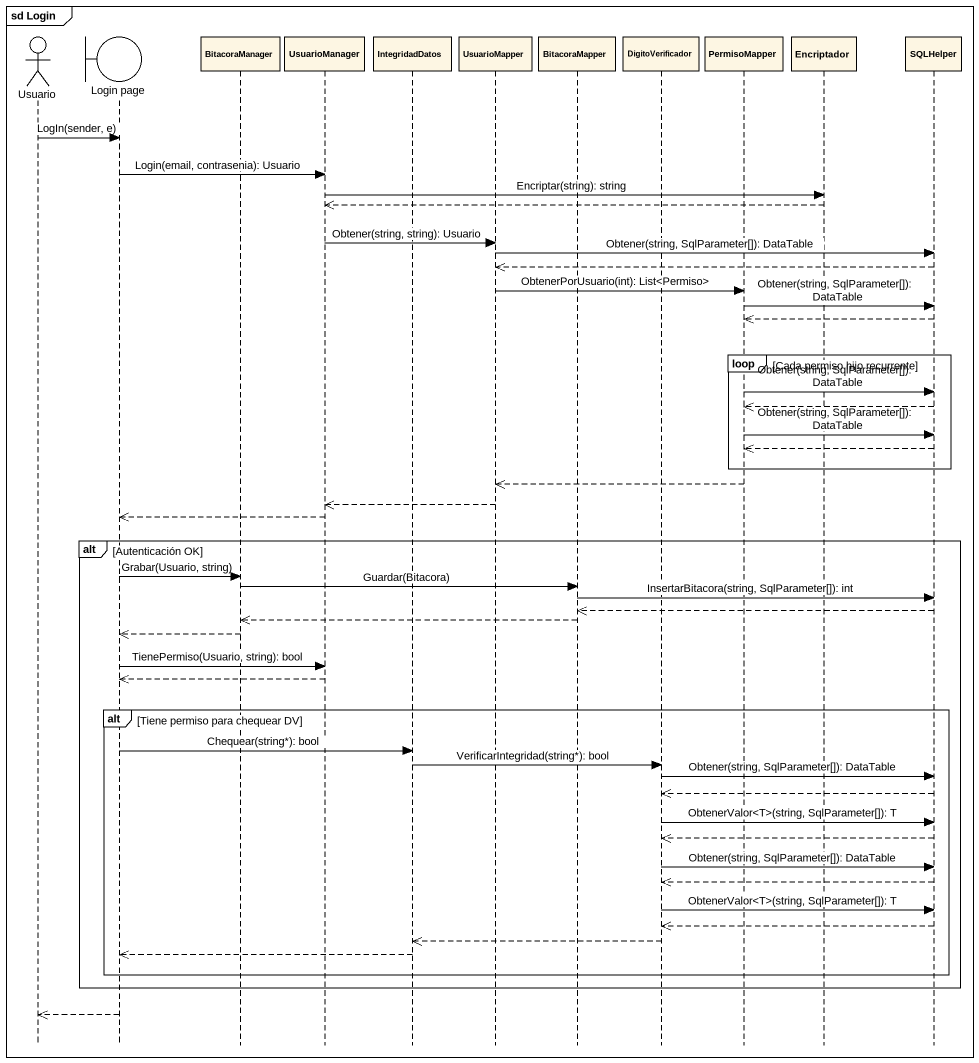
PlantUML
@startuml
mainframe sd Login
hide footbox
actor Usuario
boundary "Login page" as Login_page
participant BitacoraManager
participant UsuarioManager
participant IntegridadDatos
participant UsuarioMapper
participant BitacoraMapper
participant DigitoVerificador
participant PermisoMapper
participant Encriptador
participant SQLHelper

Usuario -> Login_page : LogIn(sender, e)
Login_page -> UsuarioManager : Login(email, contrasenia): Usuario
UsuarioManager -> Encriptador : Encriptar(string): string
Encriptador -->> UsuarioManager
UsuarioManager -> UsuarioMapper : Obtener(string, string): Usuario
UsuarioMapper -> SQLHelper : Obtener(string, SqlParameter[]): DataTable
SQLHelper -->> UsuarioMapper
UsuarioMapper -> PermisoMapper : ObtenerPorUsuario(int): List<Permiso>
PermisoMapper -> SQLHelper : Obtener(string, SqlParameter[]): DataTable
SQLHelper -->> PermisoMapper
loop Cada permiso hijo recurrente
  PermisoMapper -> SQLHelper : Obtener(string, SqlParameter[]): DataTable
  SQLHelper -->> PermisoMapper
  PermisoMapper -> SQLHelper : Obtener(string, SqlParameter[]): DataTable
  SQLHelper -->> PermisoMapper
end
PermisoMapper -->> UsuarioMapper
UsuarioMapper -->> UsuarioManager
UsuarioManager -->> Login_page
alt Autenticación OK
  Login_page -> BitacoraManager : Grabar(Usuario, string)
  BitacoraManager -> BitacoraMapper : Guardar(Bitacora)
  BitacoraMapper -> SQLHelper : InsertarBitacora(string, SqlParameter[]): int
  SQLHelper -->> BitacoraMapper
  BitacoraMapper -->> BitacoraManager
  BitacoraManager -->> Login_page
  Login_page -> UsuarioManager : TienePermiso(Usuario, string): bool
  UsuarioManager -->> Login_page
  alt Tiene permiso para chequear DV
    Login_page -> IntegridadDatos : Chequear(string*): bool
    IntegridadDatos -> DigitoVerificador : VerificarIntegridad(string*): bool
    DigitoVerificador -> SQLHelper : Obtener(string, SqlParameter[]): DataTable
    SQLHelper -->> DigitoVerificador
    DigitoVerificador -> SQLHelper : ObtenerValor<T>(string, SqlParameter[]): T
    SQLHelper -->> DigitoVerificador
    DigitoVerificador -> SQLHelper : Obtener(string, SqlParameter[]): DataTable
    SQLHelper -->> DigitoVerificador
    DigitoVerificador -> SQLHelper : ObtenerValor<T>(string, SqlParameter[]): T
    SQLHelper -->> DigitoVerificador
    DigitoVerificador -->> IntegridadDatos
    IntegridadDatos -->> Login_page
  end
end
Login_page -->> Usuario
@enduml
